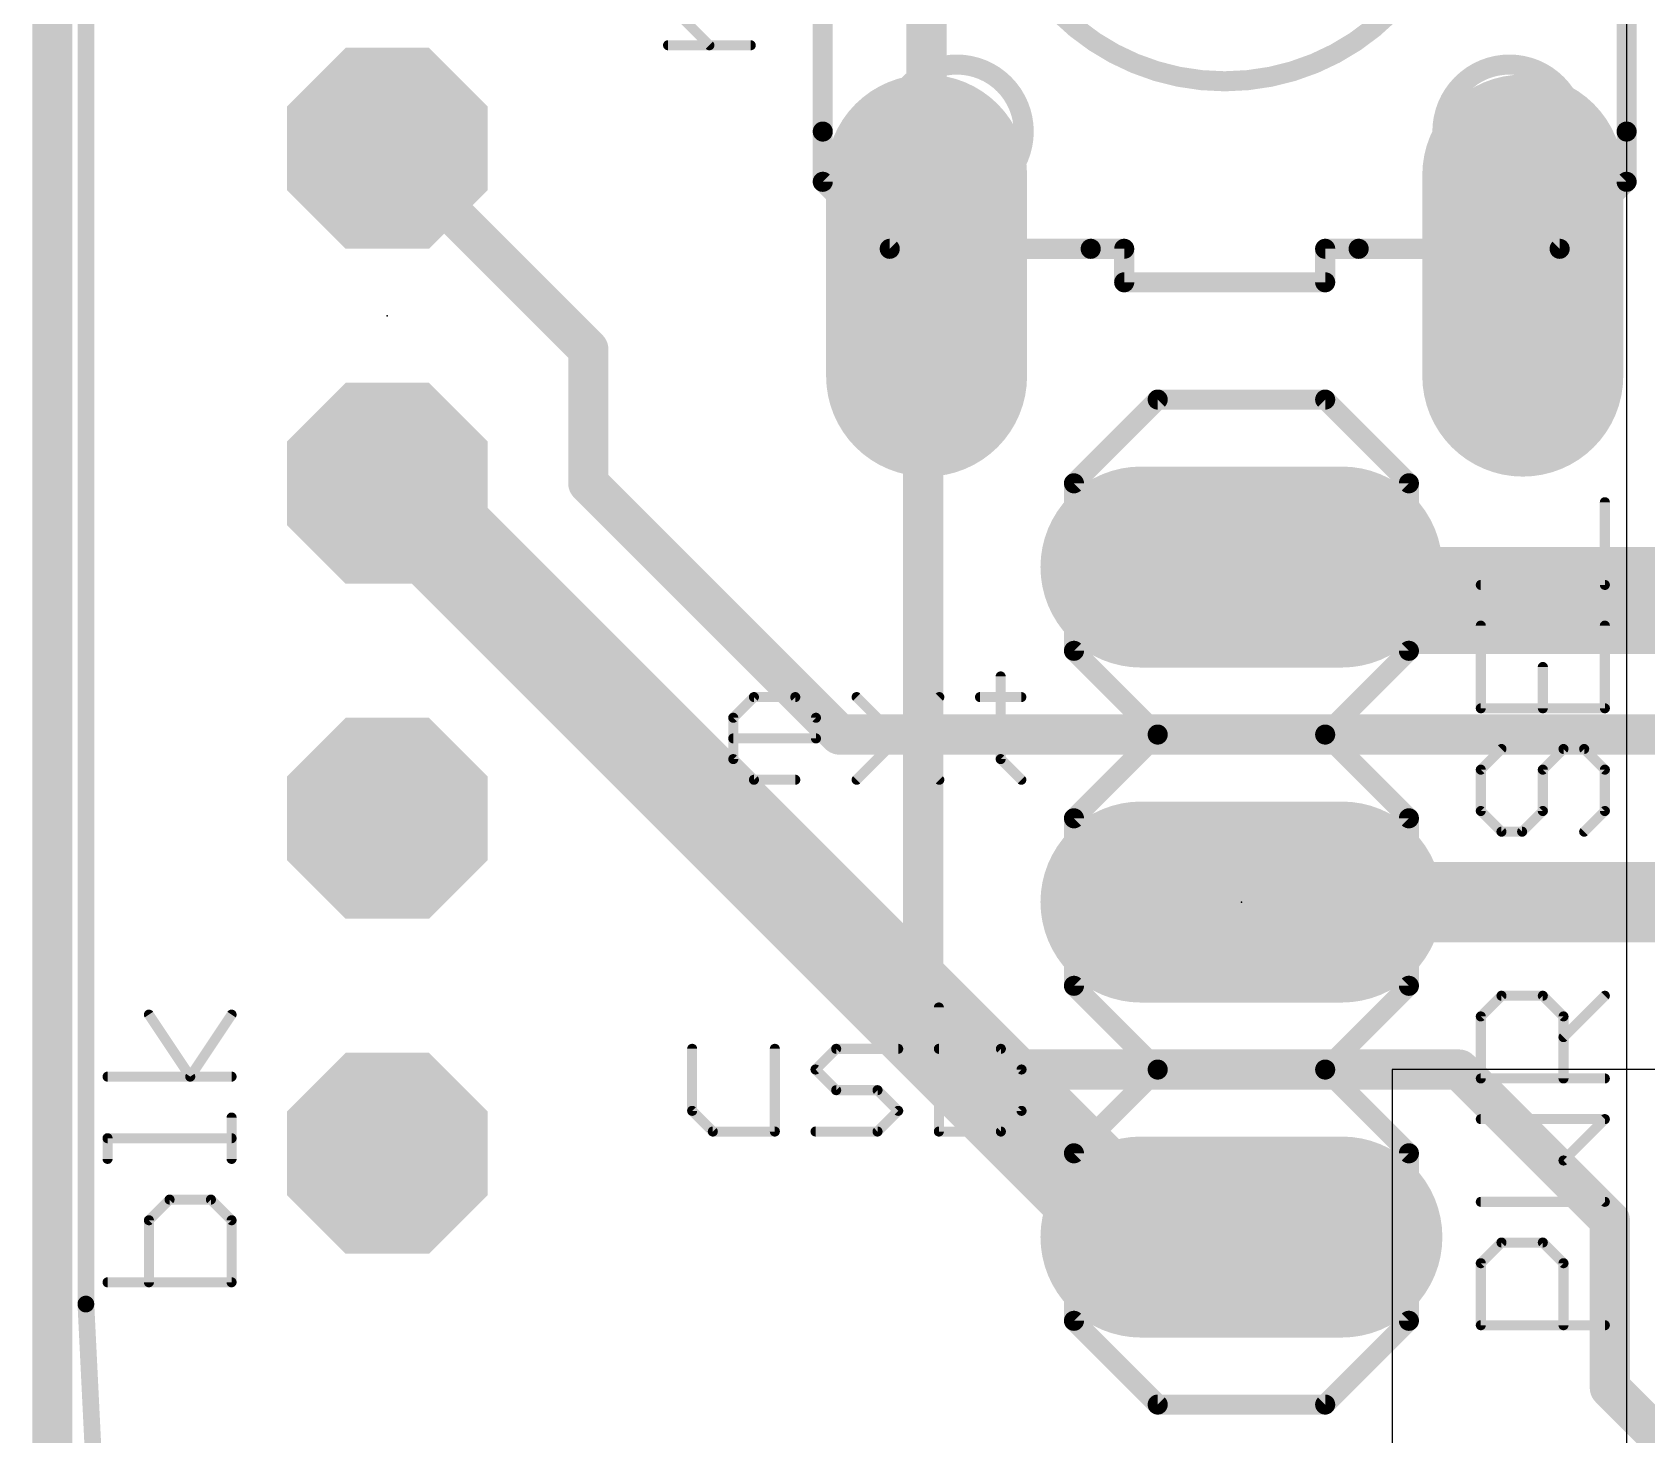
# Model space of a CAD drawing. Extents: x -0.4 to 91.5, y -0.3 to 57.4.
# Drawn here: x -0.41 to 11.84, y 11.71 to 22.34 of the extents above; entities that cross this region are included whole.
import ezdxf

# ---------------------------------------------------------------- set-up
doc = ezdxf.new("R2010")
doc.units = 0
for name, color, linetype in [('1', 12, 'CONTINUOUS'), ('16', 132, 'CONTINUOUS'), ('17', 110, 'CONTINUOUS'), ('20', 53, 'CONTINUOUS'), ('21', 253, 'CONTINUOUS'), ('22', 253, 'CONTINUOUS'), ('23', 53, 'CONTINUOUS'), ('51', 253, 'CONTINUOUS')]:
    doc.layers.add(name, color=color, linetype=linetype)

# ---------------------------------------------------------------- blocks, each defined once
blk = doc.blocks.new('RECT')
blk.add_solid([(-0.5, -0.5), (0.5, -0.5), (-0.5, 0.5), (0.5, 0.5)])
blk = doc.blocks.new('OCTAGONP')
at = {"const_width": 0.5}
blk.add_lwpolyline([(-0.25, -0.1036), (-0.25, 0.1036), (-0.1036, 0.25), (0.1036, 0.25), (0.25, 0.1036), (0.25, -0.1036), (0.1036, -0.25), (-0.1036, -0.25), (-0.25, -0.1036), (-0.25, 0.1036)], dxfattribs=at)
blk = doc.blocks.new('ROUNDP')
at = {"const_width": 0.5}
blk.add_lwpolyline([(0, -0.25, 1), (0, 0.25, 1), (0, -0.25)], format="xyb", dxfattribs=at)
blk = doc.blocks.new('LONGP100')
at = {"const_width": 1}
blk.add_lwpolyline([(-0.5, 0), (0.5, 0)], dxfattribs=at)
at = {"const_width": 0.5}
for points in [[(-0.5, 0.25, 1), (-0.5, -0.25)], [(0.5, -0.25, 1), (0.5, 0.25)]]:
    blk.add_lwpolyline(points, format="xyb", dxfattribs=at)

msp = doc.modelspace()

# ---------------------------------------------------------------- linework, layer by layer
at = {"layer": '1'}
for points, const_width in [([(-0.254, 57.277), (-0.254, -0.127)], 0.3048), ([(6.3754, 20.4978), (6.3754, 25.781)], 0.3048), ([(6.35, 20.574), (6.3754, 20.5486)], 0.3048), ([(6.35, 14.986), (6.35, 20.574)], 0.3048), ([(6.3754, 20.5486), (6.3754, 20.4978)], 0.3048), ([(8.763, 18.288), (8.89, 18.161)], 0.8128), ([(8.89, 18.161), (8.89, 18.034)], 0.8128), ([(8.89, 18.034), (12.827, 18.034)], 0.8128), ([(6.35, 14.986), (6.858, 14.478)], 0.3048), ([(6.858, 14.478), (10.414, 14.478)], 0.3048), ([(10.414, 14.478), (11.557, 13.335)], 0.3048), ([(11.557, 13.335), (11.557, 12.065)], 0.3048), ([(11.557, 12.065), (13.081, 10.541)], 0.3048)]:
    msp.add_lwpolyline(points, dxfattribs=dict(at, const_width=const_width))
for points, const_width in [([(6.4039, 20.6279, 1), (6.2961, 20.5201)], 0.1524), ([(6.4262, 20.574, 1), (6.2738, 20.574)], 0.1524), ([(6.4516, 20.5486, 1), (6.2992, 20.5486)], 0.1524), ([(6.2992, 20.4978, 1), (6.4516, 20.4978)], 0.1524), ([(6.2992, 20.4978, 1), (6.4516, 20.4978)], 0.1524), ([(6.3215, 20.4947, 1), (6.4293, 20.6025)], 0.1524), ([(8.9067, 18.4317, 1), (8.6193, 18.1443)], 0.4064), ([(9.0932, 18.161, 1), (8.6868, 18.161)], 0.4064), ([(8.7463, 18.0173, 1), (9.0337, 18.3047)], 0.4064), ([(8.89, 18.2372, 1), (8.89, 17.8308)], 0.4064), ([(8.6868, 18.034, 1), (9.0932, 18.034)], 0.4064), ([(6.4039, 15.0399, 1), (6.2961, 14.9321)], 0.1524), ([(6.2738, 14.986, 1), (6.4262, 14.986)], 0.1524), ([(6.858, 14.5542, 1), (6.858, 14.4018)], 0.1524), ([(6.8041, 14.4241, 1), (6.9119, 14.5319)], 0.1524), ([(10.4679, 14.5319, 1), (10.3601, 14.4241)], 0.1524), ([(10.414, 14.4018, 1), (10.414, 14.5542)], 0.1524), ([(11.6332, 13.335, 1), (11.4808, 13.335)], 0.1524), ([(11.5031, 13.2811, 1), (11.6109, 13.3889)], 0.1524), ([(11.6109, 12.1189, 1), (11.5031, 12.0111)], 0.1524), ([(11.4808, 12.065, 1), (11.6332, 12.065)], 0.1524)]:
    msp.add_lwpolyline(points, format="xyb", dxfattribs=dict(at, const_width=const_width))
at = {"layer": '16'}
for points, const_width in [([(2.286, 21.463), (3.81, 19.939)], 0.3048), ([(3.81, 19.939), (3.81, 18.923)], 0.3048), ([(2.286, 18.923), (8.001, 13.208)], 0.8128), ([(3.81, 18.923), (5.715, 17.018)], 0.3048), ([(5.715, 17.018), (18.669, 17.018)], 0.3048), ([(12.065, 15.748), (8.763, 15.748)], 0.6096), ([(12.446, 15.367), (12.065, 15.748)], 0.6096), ([(8.001, 13.208), (8.763, 13.208)], 0.8128)]:
    msp.add_lwpolyline(points, dxfattribs=dict(at, const_width=const_width))
for points, const_width in [([(2.3399, 21.5169, 1), (2.2321, 21.4091)], 0.1524), ([(3.8862, 19.939, 1), (3.7338, 19.939)], 0.1524), ([(3.7561, 19.8851, 1), (3.8639, 19.9929)], 0.1524), ([(2.4297, 19.0667, 1), (2.1423, 18.7793)], 0.4064), ([(3.8639, 18.9769, 1), (3.7561, 18.8691)], 0.1524), ([(3.7338, 18.923, 1), (3.8862, 18.923)], 0.1524), ([(5.715, 17.0942, 1), (5.715, 16.9418)], 0.1524), ([(5.6611, 16.9641, 1), (5.7689, 17.0719)], 0.1524), ([(8.763, 15.9004, 1), (8.763, 15.5956)], 0.3048), ([(12.1728, 15.8558, 1), (11.9572, 15.6402)], 0.3048), ([(8.001, 13.4112, 1), (8.001, 13.0048)], 0.4064), ([(8.763, 13.0048, 1), (8.763, 13.4112)], 0.4064), ([(7.8573, 13.0643, 1), (8.1447, 13.3517)], 0.4064)]:
    msp.add_lwpolyline(points, format="xyb", dxfattribs=dict(at, const_width=const_width))
at = {"layer": '20', "const_width": 0.127}
msp.add_lwpolyline([(0, 12.7), (0, 44.196)], dxfattribs=at)
at = {"layer": '20'}
for points, const_width in [([(0.0318, 12.7, 1), (-0.0318, 12.7)], 0.0635), ([(0, 12.7, 0.4142), (12.7, 0)], 0.127), ([(-0.0318, 12.7, 1), (0.0318, 12.7)], 0.0635)]:
    msp.add_lwpolyline(points, format="xyb", dxfattribs=dict(at, const_width=const_width))
at = {"layer": '21'}
for points, const_width in [([(8.636, 21.971, 1), (8.636, 25.527, 1), (8.636, 21.971)], 0.1524), ([(4.4148, 22.2633, 1), (4.4148, 22.2252)], 0.0381), ([(5.0419, 22.2252, 1), (5.0419, 22.2633)], 0.0381), ([(4.7149, 22.2308, 1), (4.7418, 22.2577)], 0.0381), ([(5.5499, 21.59, 1), (5.6261, 21.59)], 0.0762), ([(11.6459, 21.59, 1), (11.7221, 21.59)], 0.0762), ([(7.62, 20.7391, 1), (7.62, 20.6629)], 0.0762), ([(7.9121, 20.701, 1), (7.8359, 20.701)], 0.0762), ([(7.874, 20.6629, 1), (7.874, 20.7391)], 0.0762), ([(9.4361, 20.701, 1), (9.3599, 20.701)], 0.0762), ([(9.398, 20.7391, 1), (9.398, 20.6629)], 0.0762), ([(9.652, 20.6629, 1), (9.652, 20.7391)], 0.0762), ([(7.874, 20.4851, 1), (7.874, 20.4089)], 0.0762), ([(7.8359, 20.447, 1), (7.9121, 20.447)], 0.0762), ([(9.3599, 20.447, 1), (9.4361, 20.447)], 0.0762), ([(9.398, 20.4089, 1), (9.398, 20.4851)], 0.0762), ([(8.128, 19.5961, 1), (8.128, 19.5199)], 0.0762), ([(8.1549, 19.5311, 1), (8.1011, 19.5849)], 0.0762), ([(9.4249, 19.5849, 1), (9.3711, 19.5311)], 0.0762), ([(9.398, 19.5199, 1), (9.398, 19.5961)], 0.0762), ([(7.5311, 18.923, 1), (7.4549, 18.923)], 0.0762), ([(7.4661, 18.9499, 1), (7.5199, 18.8961)], 0.0762), ([(10.0711, 18.923, 1), (9.9949, 18.923)], 0.0762), ([(10.0061, 18.8961, 1), (10.0599, 18.9499)], 0.0762), ([(11.538, 18.7796, 1), (11.4999, 18.7796)], 0.0381), ([(10.5783, 18.1716, 1), (10.5783, 18.1335)], 0.0381), ([(11.4999, 18.1526, 1), (11.538, 18.1526)], 0.0381), ([(11.5189, 18.1335, 1), (11.5189, 18.1716)], 0.0381), ([(10.5973, 17.8441, 1), (10.5592, 17.8441)], 0.0381), ([(11.538, 17.8441, 1), (11.4999, 17.8441)], 0.0381), ([(7.4549, 17.653, 1), (7.5311, 17.653)], 0.0762), ([(7.5199, 17.6799, 1), (7.4661, 17.6261)], 0.0762), ([(9.9949, 17.653, 1), (10.0711, 17.653)], 0.0762), ([(10.0599, 17.6261, 1), (10.0061, 17.6799)], 0.0762), ([(11.0677, 17.5306, 1), (11.0296, 17.5306)], 0.0381), ([(6.9562, 17.4589, 1), (6.9181, 17.4589)], 0.0381), ([(5.0661, 17.3212, 1), (5.0661, 17.2831)], 0.0381), ([(5.0796, 17.2887, 1), (5.0527, 17.3156)], 0.0381), ([(5.3932, 17.3156, 1), (5.3662, 17.2887)], 0.0381), ([(5.3797, 17.2831, 1), (5.3797, 17.3212)], 0.0381), ([(5.8584, 17.3156, 1), (5.8314, 17.2887)], 0.0381), ([(6.4854, 17.2887, 1), (6.4585, 17.3156)], 0.0381), ([(6.7804, 17.3212, 1), (6.7804, 17.2831)], 0.0381), ([(7.094, 17.2831, 1), (7.094, 17.3212)], 0.0381), ([(4.9284, 17.1454, 1), (4.8903, 17.1454)], 0.0381), ([(4.8959, 17.1589, 1), (4.9229, 17.1319)], 0.0381), ([(5.5555, 17.1454, 1), (5.5174, 17.1454)], 0.0381), ([(5.523, 17.1319, 1), (5.5499, 17.1589)], 0.0381), ([(10.5783, 17.2361, 1), (10.5783, 17.198)], 0.0381), ([(10.5592, 17.2171, 1), (10.5973, 17.2171)], 0.0381), ([(11.0296, 17.2171, 1), (11.0677, 17.2171)], 0.0381), ([(11.4999, 17.2171, 1), (11.538, 17.2171)], 0.0381), ([(11.5189, 17.198, 1), (11.5189, 17.2361)], 0.0381), ([(4.9094, 17.0077, 1), (4.9094, 16.9696)], 0.0381), ([(5.5365, 16.9696, 1), (5.5365, 17.0077)], 0.0381), ([(8.128, 17.0561, 1), (8.128, 16.9799)], 0.0762), ([(8.1549, 16.9911, 1), (8.1011, 17.0449)], 0.0762), ([(8.1011, 16.9911, 1), (8.1549, 17.0449)], 0.0762), ([(9.4249, 17.0449, 1), (9.3711, 16.9911)], 0.0762), ([(9.3711, 17.0449, 1), (9.4249, 16.9911)], 0.0762), ([(9.398, 16.9799, 1), (9.398, 17.0561)], 0.0762), ([(5.5174, 16.9886, 1), (5.5555, 16.9886)], 0.0381), ([(10.7485, 16.8951, 1), (10.7216, 16.9221)], 0.0381), ([(11.2054, 16.9277, 1), (11.2054, 16.8896)], 0.0381), ([(11.2188, 16.8951, 1), (11.1919, 16.9221)], 0.0381), ([(11.3756, 16.9221, 1), (11.3487, 16.8951)], 0.0381), ([(11.3621, 16.8896, 1), (11.3621, 16.9277)], 0.0381), ([(4.8903, 16.8319, 1), (4.9284, 16.8319)], 0.0381), ([(4.9229, 16.8453, 1), (4.8959, 16.8184)], 0.0381), ([(6.9181, 16.8319, 1), (6.9562, 16.8319)], 0.0381), ([(6.9507, 16.8453, 1), (6.9237, 16.8184)], 0.0381), ([(10.5973, 16.7518, 1), (10.5592, 16.7518)], 0.0381), ([(10.5648, 16.7653, 1), (10.5918, 16.7384)], 0.0381), ([(11.0351, 16.7653, 1), (11.0621, 16.7384)], 0.0381), ([(11.0677, 16.7518, 1), (11.0296, 16.7518)], 0.0381), ([(11.538, 16.7518, 1), (11.4999, 16.7518)], 0.0381), ([(11.5054, 16.7384, 1), (11.5324, 16.7653)], 0.0381), ([(5.0661, 16.6942, 1), (5.0661, 16.6561)], 0.0381), ([(5.0527, 16.6616, 1), (5.0796, 16.6886)], 0.0381), ([(5.3797, 16.6561, 1), (5.3797, 16.6942)], 0.0381), ([(5.8314, 16.6886, 1), (5.8584, 16.6616)], 0.0381), ([(6.4585, 16.6616, 1), (6.4854, 16.6886)], 0.0381), ([(7.0805, 16.6616, 1), (7.1074, 16.6886)], 0.0381), ([(7.5311, 16.383, 1), (7.4549, 16.383)], 0.0762), ([(7.4661, 16.4099, 1), (7.5199, 16.3561)], 0.0762), ([(10.0711, 16.383, 1), (9.9949, 16.383)], 0.0762), ([(10.0061, 16.3561, 1), (10.0599, 16.4099)], 0.0762), ([(10.5918, 16.4518, 1), (10.5648, 16.4248)], 0.0381), ([(10.5592, 16.4383, 1), (10.5973, 16.4383)], 0.0381), ([(11.0296, 16.4383, 1), (11.0677, 16.4383)], 0.0381), ([(11.0621, 16.4248, 1), (11.0351, 16.4518)], 0.0381), ([(11.4999, 16.4383, 1), (11.538, 16.4383)], 0.0381), ([(11.5324, 16.4248, 1), (11.5054, 16.4518)], 0.0381), ([(10.7351, 16.3006, 1), (10.7351, 16.2625)], 0.0381), ([(10.7216, 16.2681, 1), (10.7485, 16.295)], 0.0381), ([(10.8784, 16.295, 1), (10.9053, 16.2681)], 0.0381), ([(10.8918, 16.2625, 1), (10.8918, 16.3006)], 0.0381), ([(11.3487, 16.295, 1), (11.3756, 16.2681)], 0.0381), ([(7.5199, 15.1399, 1), (7.4661, 15.0861)], 0.0762), ([(10.0599, 15.0861, 1), (10.0061, 15.1399)], 0.0762), ([(7.4549, 15.113, 1), (7.5311, 15.113)], 0.0762), ([(9.9949, 15.113, 1), (10.0711, 15.113)], 0.0762), ([(10.7351, 15.0566, 1), (10.7351, 15.0185)], 0.0381), ([(10.7485, 15.0241, 1), (10.7216, 15.051)], 0.0381), ([(11.0621, 15.051, 1), (11.0351, 15.0241)], 0.0381), ([(11.0486, 15.0185, 1), (11.0486, 15.0566)], 0.0381), ([(11.5324, 15.0241, 1), (11.5054, 15.051)], 0.0381), ([(6.4876, 14.9487, 1), (6.4495, 14.9487)], 0.0381), ([(0.4937, 14.9052, 1), (0.462, 14.884)], 0.0381), ([(1.1208, 14.884, 1), (1.089, 14.9052)], 0.0381), ([(10.5973, 14.8808, 1), (10.5592, 14.8808)], 0.0381), ([(10.5648, 14.8943, 1), (10.5918, 14.8673)], 0.0381), ([(11.2244, 14.8808, 1), (11.1863, 14.8808)], 0.0381), ([(11.1919, 14.8673, 1), (11.2188, 14.8943)], 0.0381), ([(11.1919, 14.7375, 1), (11.2188, 14.7106)], 0.0381), ([(4.6166, 14.6352, 1), (4.5785, 14.6352)], 0.0381), ([(5.2437, 14.6352, 1), (5.2056, 14.6352)], 0.0381), ([(5.6898, 14.6542, 1), (5.6898, 14.6161)], 0.0381), ([(5.7033, 14.6217, 1), (5.6764, 14.6486)], 0.0381), ([(6.1601, 14.6161, 1), (6.1601, 14.6542)], 0.0381), ([(6.4686, 14.6542, 1), (6.4686, 14.6161)], 0.0381), ([(6.9524, 14.6486, 1), (6.9254, 14.6217)], 0.0381), ([(6.9389, 14.6161, 1), (6.9389, 14.6542)], 0.0381), ([(0.1643, 14.4433, 1), (0.1643, 14.4052)], 0.0381), ([(0.7755, 14.4349, 1), (0.8072, 14.4137)], 0.0381), ([(0.7755, 14.4137, 1), (0.8072, 14.4349)], 0.0381), ([(1.1049, 14.4052, 1), (1.1049, 14.4433)], 0.0381), ([(5.5465, 14.4919, 1), (5.5196, 14.4649)], 0.0381), ([(5.5196, 14.4919, 1), (5.5465, 14.4649)], 0.0381), ([(7.1147, 14.4784, 1), (7.0766, 14.4784)], 0.0381), ([(7.0822, 14.4649, 1), (7.1091, 14.4919)], 0.0381), ([(8.128, 14.5161, 1), (8.128, 14.4399)], 0.0762), ([(8.1549, 14.4511, 1), (8.1011, 14.5049)], 0.0762), ([(8.1011, 14.4511, 1), (8.1549, 14.5049)], 0.0762), ([(9.4249, 14.5049, 1), (9.3711, 14.4511)], 0.0762), ([(9.3711, 14.5049, 1), (9.4249, 14.4511)], 0.0762), ([(9.398, 14.4399, 1), (9.398, 14.5161)], 0.0762), ([(10.5783, 14.4296, 1), (10.5783, 14.3915)], 0.0381), ([(11.5189, 14.3915, 1), (11.5189, 14.4296)], 0.0381), ([(5.6898, 14.3407, 1), (5.6898, 14.3026)], 0.0381), ([(5.6764, 14.3082, 1), (5.7033, 14.3351)], 0.0381), ([(6.0168, 14.3351, 1), (5.9899, 14.3082)], 0.0381), ([(6.0034, 14.3026, 1), (6.0034, 14.3407)], 0.0381), ([(10.5592, 14.4105, 1), (10.5973, 14.4105)], 0.0381), ([(11.1863, 14.4105, 1), (11.2244, 14.4105)], 0.0381), ([(4.611, 14.1783, 1), (4.5841, 14.1514)], 0.0381), ([(6.1736, 14.1514, 1), (6.1467, 14.1783)], 0.0381), ([(7.1091, 14.1514, 1), (7.0822, 14.1783)], 0.0381), ([(1.124, 14.1142, 1), (1.0858, 14.1142)], 0.0381), ([(4.5785, 14.1649, 1), (4.6166, 14.1649)], 0.0381), ([(6.1467, 14.1514, 1), (6.1736, 14.1783)], 0.0381), ([(7.0766, 14.1649, 1), (7.1147, 14.1649)], 0.0381), ([(10.5783, 14.1211, 1), (10.5783, 14.083)], 0.0381), ([(11.5324, 14.0886, 1), (11.5054, 14.1155)], 0.0381), ([(11.5189, 14.083, 1), (11.5189, 14.1211)], 0.0381), ([(0.1833, 13.9574, 1), (0.1452, 13.9574)], 0.0381), ([(0.1643, 13.9764, 1), (0.1643, 13.9383)], 0.0381), ([(1.1049, 13.9383, 1), (1.1049, 13.9764)], 0.0381), ([(4.7543, 14.0272, 1), (4.7543, 13.9891)], 0.0381), ([(4.7408, 13.9946, 1), (4.7678, 14.0216)], 0.0381), ([(5.2056, 14.0081, 1), (5.2437, 14.0081)], 0.0381), ([(5.2246, 13.9891, 1), (5.2246, 14.0272)], 0.0381), ([(5.5331, 14.0272, 1), (5.5331, 13.9891)], 0.0381), ([(5.9899, 14.0216, 1), (6.0168, 13.9946)], 0.0381), ([(6.0034, 13.9891, 1), (6.0034, 14.0272)], 0.0381), ([(6.4495, 14.0081, 1), (6.4876, 14.0081)], 0.0381), ([(6.4686, 14.0272, 1), (6.4686, 13.9891)], 0.0381), ([(6.9254, 14.0216, 1), (6.9524, 13.9946)], 0.0381), ([(6.9389, 13.9891, 1), (6.9389, 14.0272)], 0.0381), ([(7.5311, 13.843, 1), (7.4549, 13.843)], 0.0762), ([(7.4661, 13.8699, 1), (7.5199, 13.8161)], 0.0762), ([(10.0711, 13.843, 1), (9.9949, 13.843)], 0.0762), ([(10.0061, 13.8161, 1), (10.0599, 13.8699)], 0.0762), ([(0.1452, 13.8006, 1), (0.1833, 13.8006)], 0.0381), ([(1.0858, 13.8006, 1), (1.124, 13.8006)], 0.0381), ([(11.2188, 13.802, 1), (11.1919, 13.775)], 0.0381), ([(11.1919, 13.802, 1), (11.2188, 13.775)], 0.0381), ([(0.6346, 13.5112, 1), (0.6346, 13.4731)], 0.0381), ([(0.6481, 13.4787, 1), (0.6211, 13.5056)], 0.0381), ([(0.9616, 13.5056, 1), (0.9347, 13.4787)], 0.0381), ([(0.9481, 13.4731, 1), (0.9481, 13.5112)], 0.0381), ([(10.5783, 13.494, 1), (10.5783, 13.4559)], 0.0381), ([(11.5054, 13.4615, 1), (11.5324, 13.4885)], 0.0381), ([(11.5189, 13.4559, 1), (11.5189, 13.494)], 0.0381), ([(0.4969, 13.3354, 1), (0.4588, 13.3354)], 0.0381), ([(0.4644, 13.3489, 1), (0.4913, 13.3219)], 0.0381), ([(1.124, 13.3354, 1), (1.0858, 13.3354)], 0.0381), ([(1.0914, 13.3219, 1), (1.1184, 13.3489)], 0.0381), ([(10.7351, 13.1856, 1), (10.7351, 13.1475)], 0.0381), ([(10.7485, 13.1531, 1), (10.7216, 13.18)], 0.0381), ([(11.0621, 13.18, 1), (11.0351, 13.1531)], 0.0381), ([(11.0486, 13.1475, 1), (11.0486, 13.1856)], 0.0381), ([(10.5973, 13.0098, 1), (10.5592, 13.0098)], 0.0381), ([(10.5648, 13.0232, 1), (10.5918, 12.9963)], 0.0381), ([(11.2244, 13.0098, 1), (11.1863, 13.0098)], 0.0381), ([(11.1919, 12.9963, 1), (11.2188, 13.0232)], 0.0381), ([(0.1643, 12.8841, 1), (0.1643, 12.846)], 0.0381), ([(0.4588, 12.8651, 1), (0.4969, 12.8651)], 0.0381), ([(1.0858, 12.8651, 1), (1.124, 12.8651)], 0.0381), ([(1.1049, 12.846, 1), (1.1049, 12.8841)], 0.0381), ([(7.4549, 12.573, 1), (7.5311, 12.573)], 0.0762), ([(7.5199, 12.5999, 1), (7.4661, 12.5461)], 0.0762), ([(9.9949, 12.573, 1), (10.0711, 12.573)], 0.0762), ([(10.0599, 12.5461, 1), (10.0061, 12.5999)], 0.0762), ([(10.5783, 12.5585, 1), (10.5783, 12.5204)], 0.0381), ([(10.5592, 12.5395, 1), (10.5973, 12.5395)], 0.0381), ([(11.1863, 12.5395, 1), (11.2244, 12.5395)], 0.0381), ([(11.5189, 12.5204, 1), (11.5189, 12.5585)], 0.0381), ([(8.128, 11.9761, 1), (8.128, 11.8999)], 0.0762), ([(8.1011, 11.9111, 1), (8.1549, 11.9649)], 0.0762), ([(9.3711, 11.9649, 1), (9.4249, 11.9111)], 0.0762), ([(9.398, 11.8999, 1), (9.398, 11.9761)], 0.0762)]:
    msp.add_lwpolyline(points, format="xyb", dxfattribs=dict(at, const_width=const_width))
for points, const_width in [([(5.588, 22.606), (5.588, 21.59)], 0.1524), ([(4.7284, 22.2443), (4.4148, 22.5578)], 0.0762), ([(11.684, 21.59), (11.684, 22.479)], 0.1524), ([(5.0419, 22.2443), (4.4148, 22.2443)], 0.0762), ([(7.874, 20.701), (7.62, 20.701)], 0.1524), ([(7.874, 20.447), (7.874, 20.701)], 0.1524), ([(9.398, 20.701), (9.398, 20.447)], 0.1524), ([(9.398, 20.701), (9.652, 20.701)], 0.1524), ([(7.874, 20.447), (9.398, 20.447)], 0.1524), ([(8.128, 19.558), (7.493, 18.923)], 0.1524), ([(9.398, 19.558), (8.128, 19.558)], 0.1524), ([(10.033, 18.923), (9.398, 19.558)], 0.1524), ([(7.493, 17.653), (7.493, 18.923)], 0.1524), ([(10.033, 18.923), (10.033, 17.653)], 0.1524), ([(11.5189, 18.1526), (11.5189, 18.7796)], 0.0762), ([(10.5783, 18.1526), (11.5189, 18.1526)], 0.0762), ([(10.5783, 17.8441), (10.5783, 17.2171)], 0.0762), ([(11.5189, 17.2171), (11.5189, 17.8441)], 0.0762), ([(8.128, 17.018), (7.493, 17.653)], 0.1524), ([(10.033, 17.653), (9.398, 17.018)], 0.1524), ([(11.0486, 17.2171), (11.0486, 17.5306)], 0.0762), ([(6.9372, 17.4589), (6.9372, 16.8319)], 0.0762), ([(4.9094, 17.1454), (5.0661, 17.3022)], 0.0762), ([(5.0661, 17.3022), (5.3797, 17.3022)], 0.0762), ([(5.3797, 17.3022), (5.5365, 17.1454)], 0.0762), ([(5.8449, 17.3022), (6.472, 16.6751)], 0.0762), ([(5.8449, 16.6751), (6.472, 17.3022)], 0.0762), ([(6.7804, 17.3022), (7.094, 17.3022)], 0.0762), ([(4.9094, 16.8319), (4.9094, 17.1454)], 0.0762), ([(5.5365, 17.1454), (5.5365, 16.9886)], 0.0762), ([(10.5783, 17.2171), (11.5189, 17.2171)], 0.0762), ([(5.5365, 16.9886), (4.9094, 16.9886)], 0.0762), ([(7.493, 16.383), (8.128, 17.018)], 0.1524), ([(9.398, 17.018), (8.128, 17.018)], 0.1524), ([(9.398, 17.018), (10.033, 16.383)], 0.1524), ([(10.7351, 16.9086), (10.5783, 16.7518)], 0.0762), ([(11.0486, 16.7518), (11.2054, 16.9086)], 0.0762), ([(11.2054, 16.9086), (11.3621, 16.9086)], 0.0762), ([(11.3621, 16.9086), (11.5189, 16.7518)], 0.0762), ([(5.0661, 16.6751), (4.9094, 16.8319)], 0.0762), ([(6.9372, 16.8319), (7.094, 16.6751)], 0.0762), ([(10.5783, 16.7518), (10.5783, 16.4383)], 0.0762), ([(11.0486, 16.4383), (11.0486, 16.7518)], 0.0762), ([(11.5189, 16.7518), (11.5189, 16.4383)], 0.0762), ([(5.3797, 16.6751), (5.0661, 16.6751)], 0.0762), ([(7.493, 15.113), (7.493, 16.383)], 0.1524), ([(10.033, 16.383), (10.033, 15.113)], 0.1524), ([(10.5783, 16.4383), (10.7351, 16.2815)], 0.0762), ([(10.8918, 16.2815), (11.0486, 16.4383)], 0.0762), ([(11.5189, 16.4383), (11.3621, 16.2815)], 0.0762), ([(10.7351, 16.2815), (10.8918, 16.2815)], 0.0762), ([(8.128, 14.478), (7.493, 15.113)], 0.1524), ([(10.033, 15.113), (9.398, 14.478)], 0.1524), ([(10.5783, 14.8808), (10.7351, 15.0376)], 0.0762), ([(10.7351, 15.0376), (11.0486, 15.0376)], 0.0762), ([(11.0486, 15.0376), (11.2054, 14.8808)], 0.0762), ([(11.2054, 14.724), (11.5189, 15.0376)], 0.0762), ([(6.4686, 14.9487), (6.4686, 14.0081)], 0.0762), ([(0.7914, 14.4243), (0.4778, 14.8946)], 0.0762), ([(1.1049, 14.8946), (0.7914, 14.4243)], 0.0762), ([(10.5783, 14.4105), (10.5783, 14.8808)], 0.0762), ([(11.2054, 14.8808), (11.2054, 14.4105)], 0.0762), ([(4.5975, 14.6352), (4.5975, 14.1649)], 0.0762), ([(5.2246, 14.0081), (5.2246, 14.6352)], 0.0762), ([(5.5331, 14.4784), (5.6898, 14.6352)], 0.0762), ([(5.6898, 14.6352), (6.1601, 14.6352)], 0.0762), ([(6.9389, 14.6352), (6.4686, 14.6352)], 0.0762), ([(7.0957, 14.4784), (6.9389, 14.6352)], 0.0762), ([(1.1049, 14.4243), (0.1643, 14.4243)], 0.0762), ([(5.6898, 14.3216), (5.5331, 14.4784)], 0.0762), ([(7.0957, 14.1649), (7.0957, 14.4784)], 0.0762), ([(7.493, 13.843), (8.128, 14.478)], 0.1524), ([(9.398, 14.478), (8.128, 14.478)], 0.1524), ([(9.398, 14.478), (10.033, 13.843)], 0.1524), ([(11.5189, 14.4105), (10.5783, 14.4105)], 0.0762), ([(6.0034, 14.3216), (5.6898, 14.3216)], 0.0762), ([(6.1601, 14.1649), (6.0034, 14.3216)], 0.0762), ([(4.5975, 14.1649), (4.7543, 14.0081)], 0.0762), ([(6.0034, 14.0081), (6.1601, 14.1649)], 0.0762), ([(6.9389, 14.0081), (7.0957, 14.1649)], 0.0762), ([(1.1049, 13.8006), (1.1049, 14.1142)], 0.0762), ([(11.5189, 14.1021), (10.5783, 14.1021)], 0.0762), ([(11.2054, 13.7885), (11.5189, 14.1021)], 0.0762), ([(0.1643, 13.8006), (0.1643, 13.9574)], 0.0762), ([(0.1643, 13.9574), (1.1049, 13.9574)], 0.0762), ([(4.7543, 14.0081), (5.2246, 14.0081)], 0.0762), ([(5.5331, 14.0081), (6.0034, 14.0081)], 0.0762), ([(6.4686, 14.0081), (6.9389, 14.0081)], 0.0762), ([(7.493, 12.573), (7.493, 13.843)], 0.1524), ([(10.033, 13.843), (10.033, 12.573)], 0.1524), ([(11.5189, 13.475), (11.2054, 13.7885)], 0.0762), ([(0.6346, 13.4922), (0.4778, 13.3354)], 0.0762), ([(0.9481, 13.4922), (0.6346, 13.4922)], 0.0762), ([(1.1049, 13.3354), (0.9481, 13.4922)], 0.0762), ([(10.5783, 13.475), (11.5189, 13.475)], 0.0762), ([(0.4778, 13.3354), (0.4778, 12.8651)], 0.0762), ([(1.1049, 12.8651), (1.1049, 13.3354)], 0.0762), ([(10.5783, 13.0098), (10.7351, 13.1665)], 0.0762), ([(10.7351, 13.1665), (11.0486, 13.1665)], 0.0762), ([(11.0486, 13.1665), (11.2054, 13.0098)], 0.0762), ([(10.5783, 12.5395), (10.5783, 13.0098)], 0.0762), ([(11.2054, 13.0098), (11.2054, 12.5395)], 0.0762), ([(0.1643, 12.8651), (1.1049, 12.8651)], 0.0762), ([(8.128, 11.938), (7.493, 12.573)], 0.1524), ([(10.033, 12.573), (9.398, 11.938)], 0.1524), ([(11.5189, 12.5395), (10.5783, 12.5395)], 0.0762), ([(9.398, 11.938), (8.128, 11.938)], 0.1524)]:
    msp.add_lwpolyline(points, dxfattribs=dict(at, const_width=const_width))
at = {"layer": '22'}
for p, q in [((11.684, 55.118), (11.684, 1.778)), ((23.876, 14.478), (9.906, 14.478)), ((9.906, 14.478), (9.906, 5.588))]:
    msp.add_line(p, q, dxfattribs=at)
at = {"layer": '23'}
for p in [(2.286, 20.193), (8.763, 15.748)]:
    msp.add_point(p, dxfattribs=at)
at = {"layer": '51'}
for points, const_width in [([(6.604, 21.082, 1), (6.604, 22.098, 1), (6.604, 21.082)], 0.1524), ([(10.795, 21.082, 1), (10.795, 22.098, 1), (10.795, 21.082)], 0.1524), ([(5.6261, 21.59, 1), (5.5499, 21.59)], 0.0762), ([(11.7221, 21.59, 1), (11.6459, 21.59)], 0.0762), ([(5.5499, 21.209, 1), (5.6261, 21.209)], 0.0762), ([(5.6149, 21.2359, 1), (5.5611, 21.1821)], 0.0762), ([(11.6459, 21.209, 1), (11.7221, 21.209)], 0.0762), ([(11.7109, 21.1821, 1), (11.6571, 21.2359)], 0.0762), ([(6.096, 20.7391, 1), (6.096, 20.6629)], 0.0762), ([(6.0691, 20.6741, 1), (6.1229, 20.7279)], 0.0762), ([(7.62, 20.6629, 1), (7.62, 20.7391)], 0.0762), ([(9.652, 20.7391, 1), (9.652, 20.6629)], 0.0762), ([(11.1491, 20.7279, 1), (11.2029, 20.6741)], 0.0762), ([(11.176, 20.6629, 1), (11.176, 20.7391)], 0.0762)]:
    msp.add_lwpolyline(points, format="xyb", dxfattribs=dict(at, const_width=const_width))
at = {"layer": '51', "const_width": 0.1524}
for points in [[(5.588, 21.209), (5.588, 21.59)], [(11.684, 21.209), (11.684, 21.59)], [(5.588, 21.209), (6.096, 20.701)], [(11.176, 20.701), (11.684, 21.209)], [(6.096, 20.701), (7.62, 20.701)], [(9.652, 20.701), (11.176, 20.701)]]:
    msp.add_lwpolyline(points, dxfattribs=at)

# ---------------------------------------------------------------- block references
at = {"layer": '17', "xscale": 1.524, "yscale": 1.524}
for name, p, rotation in [('OCTAGONP', (2.286, 21.463), 180), ('ROUNDP', (2.286, 21.463), 180), ('OCTAGONP', (2.286, 21.463), 180), ('LONGP100', (6.3754, 20.4978), 270), ('LONGP100', (6.3754, 20.4978), 270), ('LONGP100', (10.8966, 20.4978), 270), ('LONGP100', (10.8966, 20.4978), 270), ('ROUNDP', (6.3754, 20.4978), 270), ('ROUNDP', (10.8966, 20.4978), 270), ('OCTAGONP', (2.286, 18.923), 180), ('ROUNDP', (2.286, 18.923), 180), ('OCTAGONP', (2.286, 18.923), 180), ('OCTAGONP', (2.286, 16.383), 180), ('ROUNDP', (2.286, 16.383), 180), ('OCTAGONP', (2.286, 16.383), 180), ('OCTAGONP', (2.286, 13.843), 180), ('ROUNDP', (2.286, 13.843), 180), ('OCTAGONP', (2.286, 13.843), 180)]:
    msp.add_blockref(name, p, dxfattribs=dict(at, rotation=rotation))
for name, p in [('LONGP100', (8.763, 18.288)), ('LONGP100', (8.763, 18.288)), ('ROUNDP', (8.763, 18.288)), ('LONGP100', (8.763, 15.748)), ('LONGP100', (8.763, 15.748)), ('ROUNDP', (8.763, 15.748)), ('LONGP100', (8.763, 13.208)), ('LONGP100', (8.763, 13.208)), ('ROUNDP', (8.763, 13.208))]:
    msp.add_blockref(name, p, dxfattribs=at)
at = {"layer": '51', "xscale": 0.508, "yscale": 0.508}
for p, rotation in [((2.286, 21.463), 90), ((2.286, 18.923), 90), ((8.763, 18.288), 270), ((2.286, 16.383), 90), ((8.763, 15.748), 270), ((2.286, 13.843), 90), ((8.763, 13.208), 270)]:
    msp.add_blockref('RECT', p, dxfattribs=dict(at, rotation=rotation))

doc.saveas('drawing.dxf')
